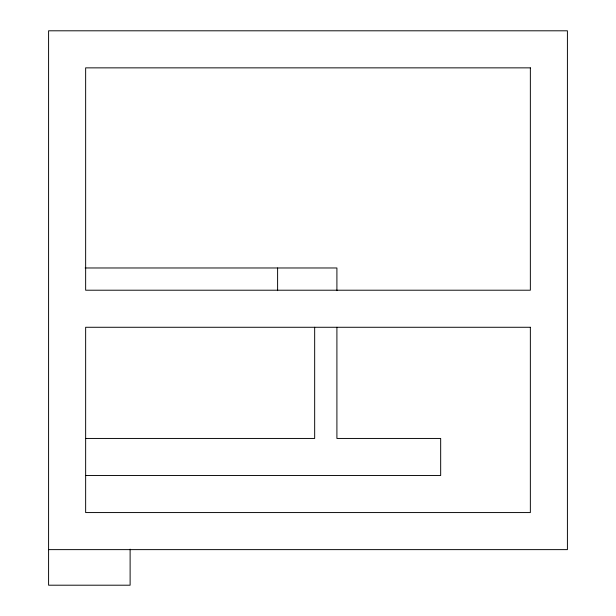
<?xml version="1.0" encoding="UTF-8"?>
<svg xmlns="http://www.w3.org/2000/svg" width="616" height="616" viewBox="0 0 616 616"><rect width="100%" height="100%" fill="white"/><g stroke="black" fill="none" stroke-linecap="round" stroke-linejoin="round"><path stroke-width="0.92" d="M85.154 267.975L336.906 267.975L336.906 290.644M85.647 438.446L314.668 438.446L314.668 327.273M85.647 475.506L440.671 475.506L440.671 438.446L336.906 438.446L336.906 327.273M48.587 549.626L567.413 549.626L567.413 30.8L48.587 30.8L48.587 585.2L130.115 585.2L130.115 549.164M277.608 267.975L277.608 290.644M530.353 67.86L85.647 67.86L85.647 290.213L530.353 290.213L530.353 67.86M530.353 327.273L85.647 327.273L85.647 512.566L530.353 512.566L530.353 327.273"/></g></svg>
